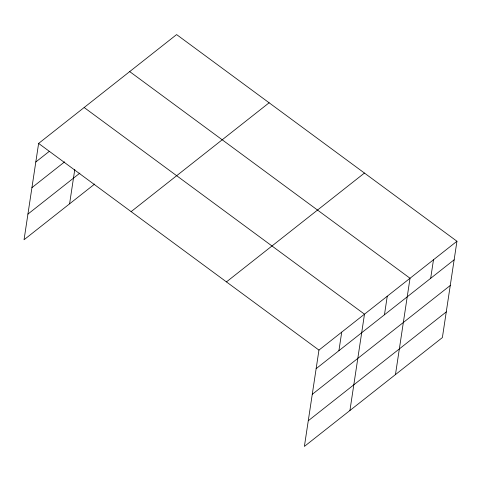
<?xml version="1.0" encoding="UTF-8"?>
<svg xmlns="http://www.w3.org/2000/svg" width="481" height="481" viewBox="0 0 481 481"><rect width="100%" height="100%" fill="white"/><g stroke="black" fill="none" stroke-linecap="round" stroke-linejoin="round"><path stroke-width="0.72" d="M456.95 241.252L318.951 350.096L304.389 446.416L442.382 337.572L456.95 241.252L176.611 34.584L38.618 143.428L24.05 239.748L94.691 184.031M69.589 203.83L74.802 169.36M338.919 350.697L341.72 332.137M349.927 410.497L364.49 314.177L84.157 107.51M384.457 314.778L387.259 296.218M395.466 374.579L410.028 278.258L129.696 71.591M430.681 278.313L433.489 259.752M35.81 161.989L49.236 151.401M31.926 187.65L64.622 161.863M27.928 214.093L79.894 173.106M131.127 211.628L269.126 102.784M226.443 281.896L364.442 173.052M316.143 368.656L454.142 259.812M312.265 394.318L450.264 285.474M308.267 420.755L446.266 311.91M38.618 143.428L318.951 350.096"/></g></svg>
